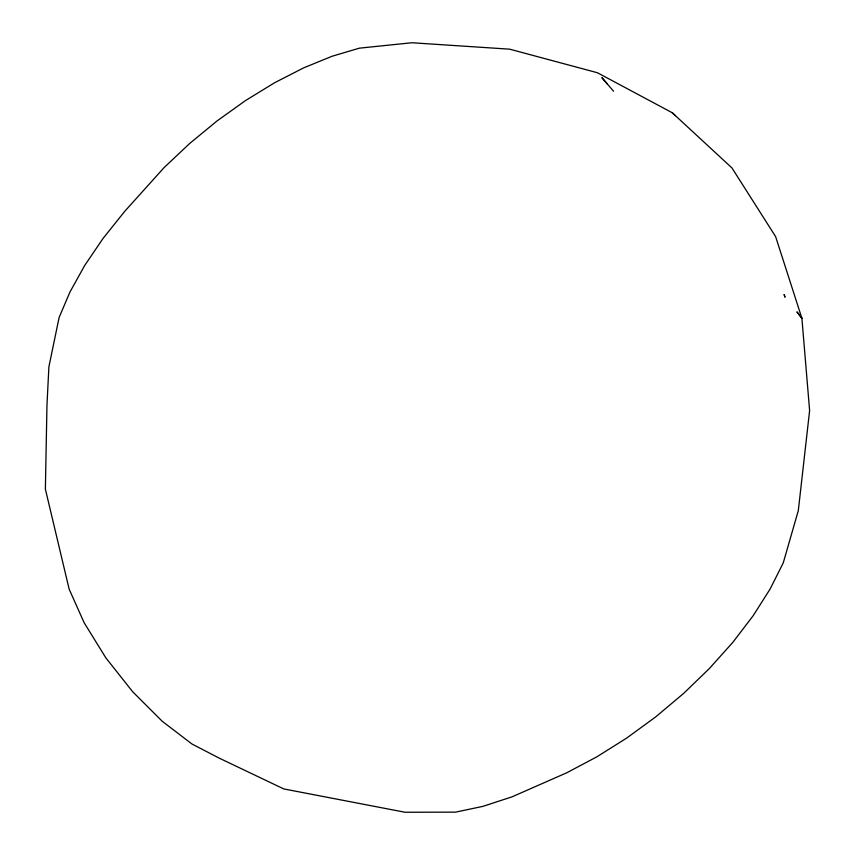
<?xml version="1.0" encoding="UTF-8"?>
<svg xmlns="http://www.w3.org/2000/svg" width="855" height="855" viewBox="0 0 855 855"><rect width="100%" height="100%" fill="white"/><g stroke="black" fill="none" stroke-linecap="round" stroke-linejoin="round"><path stroke-width="0.64" stroke-dasharray="4.28 3.21" d="M765.396 275.449L765.396 275.449"/><path stroke-width="1.28" d="M672.276 112.764L597.421 72.739L509.698 49.173L411.875 42.75L359.357 48.169L332.103 56.248L303.653 67.866L274.594 82.743L245.524 100.559L217.042 120.95L189.703 143.458L164.042 167.644L124.777 211.292L103.06 238.417L84.677 265.52L69.939 292.057L59.113 317.494L48.906 366.752L46.961 405.174L45.379 489.124L69.137 589.116L84.132 622.697L105.902 657.944L132.717 691.791L162.247 721.289L191.905 743.968L219.222 758.139L283.774 788.93L405.035 812.25L455.555 812.143L482.84 806.383L512.027 796.849L566.801 772.76L596.811 756.846L626.683 738.079L655.796 716.811L683.573 693.469L709.404 668.492L732.767 642.415L753.137 615.75L770.088 589.063L783.244 562.921L798.303 510.638L809.621 410.592L801.894 318.284L775.613 236.6L731.955 167.933L672.276 112.764L675.429 115.703M607.435 84.111L601.888 77.645L613.559 91.239M801.894 318.284L797.074 312.032L801.894 318.284M784.185 294.633L784.922 297.006L784.185 294.633"/></g></svg>
